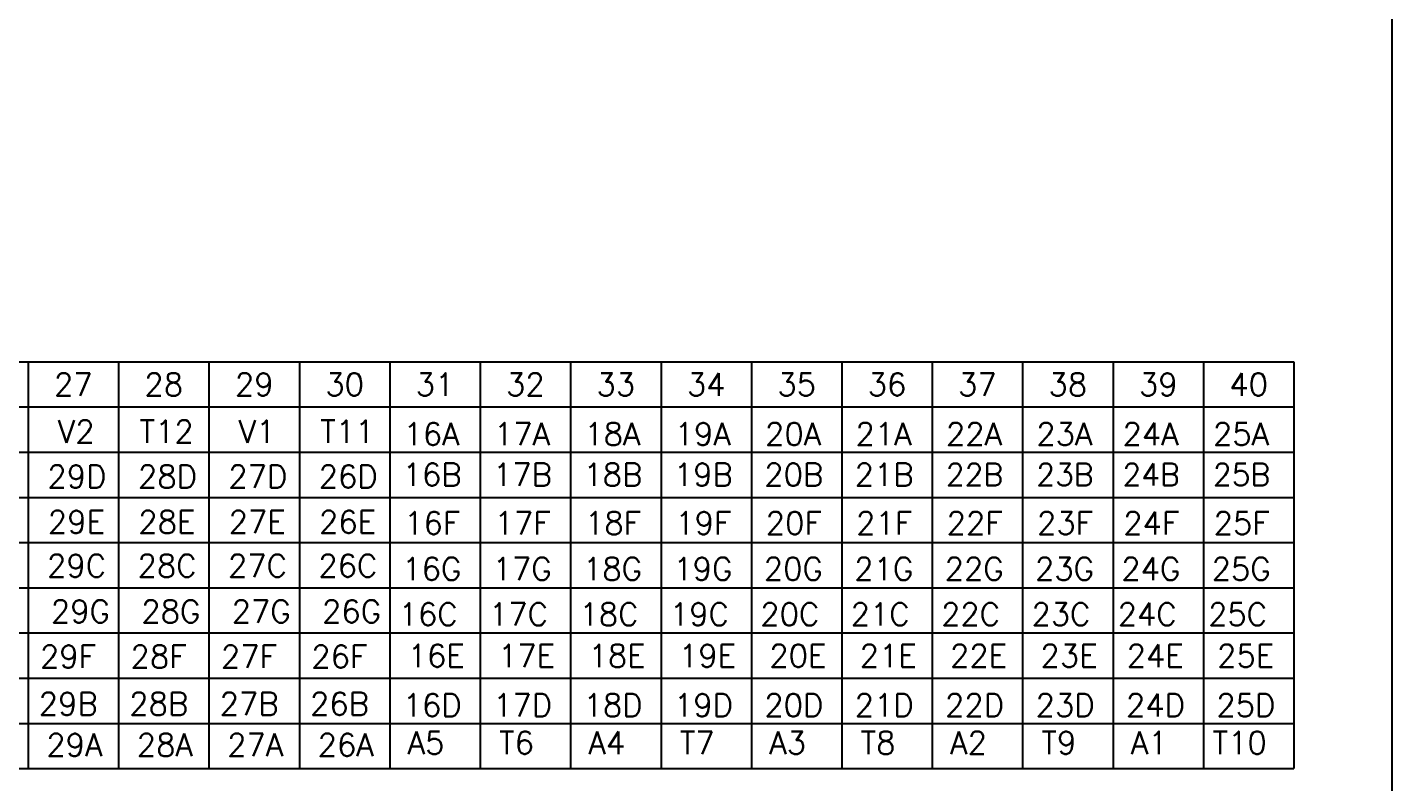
# Model space of a CAD drawing. Header units: millimetres. Extents: x 3718 to 70963, y 572 to 15149.
# Drawn here: x 4005 to 4062.5, y 602.2 to 634.1 of the extents above; entities that cross this region are included whole.
import ezdxf
from ezdxf.enums import TextEntityAlignment as Align

# ---------------------------------------------------------------- set-up
doc = ezdxf.new("R2010")
doc.units = ezdxf.units.MM
doc.header["$LTSCALE"] = 3
doc.layers.add('TEXT', color=40, linetype='Continuous')
doc.styles.add('SSSoft_Log', font='Romans', dxfattribs={"bigfont": 'hztxt.shx'})

msp = doc.modelspace()

# ---------------------------------------------------------------- linework, layer by layer
at = {"linetype": 'ByBlock'}
msp.add_lwpolyline([(4062.532, 574.488), (3896.558, 574.488), (3896.558, 693.634), (4062.532, 693.634)], close=True, dxfattribs=at)
at = {"layer": 'TEXT'}
for p, q in [((3902.185, 619.96), (4058.407, 619.96)), ((4005.063, 619.96), (4005.063, 602.813)), ((4008.873, 619.96), (4008.873, 602.813)), ((4012.683, 619.96), (4012.683, 602.813)), ((4016.494, 619.96), (4016.494, 602.813)), ((4020.304, 619.96), (4020.304, 602.813)), ((4024.114, 619.96), (4024.114, 602.813)), ((4027.925, 619.96), (4027.925, 602.813)), ((4031.735, 619.96), (4031.735, 602.813)), ((4035.545, 619.96), (4035.545, 602.813)), ((4039.355, 619.96), (4039.355, 602.813)), ((4043.166, 619.96), (4043.166, 602.813)), ((4046.976, 619.96), (4046.976, 602.813)), ((4050.786, 619.96), (4050.786, 602.813)), ((4054.596, 619.96), (4054.596, 602.813)), ((4058.407, 619.96), (4058.407, 602.813)), ((3902.185, 618.055), (4058.407, 618.055)), ((3902.185, 616.149), (4058.407, 616.149)), ((3902.185, 614.244), (4058.407, 614.244)), ((3902.185, 612.339), (4058.407, 612.339)), ((3902.185, 610.434), (4058.407, 610.434)), ((3902.185, 608.529), (4058.407, 608.529)), ((3902.185, 606.624), (4058.407, 606.624)), ((3902.185, 604.719), (4058.407, 604.719)), ((3902.185, 602.813), (4058.407, 602.813))]:
    msp.add_line(p, q, dxfattribs=at)

# ---------------------------------------------------------------- texts
at = {"layer": 'TEXT', "style": 'SSSoft_Log'}
for s, height, p in [('27', 0.9526, (4006.968, 619.007)), ('28', 0.9526, (4010.778, 619.007)), ('29', 0.9526, (4014.589, 619.007)), ('30', 0.9526, (4018.399, 619.007)), ('31', 0.9526, (4022.209, 619.007)), ('32', 0.9526, (4026.019, 619.007)), ('33', 0.9526, (4029.83, 619.007)), ('34', 0.9526, (4033.64, 619.007)), ('35', 0.9526, (4037.45, 619.007)), ('36', 0.9526, (4041.26, 619.007)), ('37', 0.9526, (4045.071, 619.007)), ('38', 0.9526, (4048.881, 619.007)), ('39', 0.9526, (4052.691, 619.007)), ('40', 0.9526, (4056.502, 619.007)), ('V2', 0.9526, (4007.087, 617.02)), ('T12', 0.9526, (4010.898, 617.02)), ('V1', 0.9526, (4014.708, 617.02)), ('T11', 0.9526, (4018.518, 617.02)), ('16A', 0.9526, (4022.063, 616.917)), ('17A', 0.9526, (4025.874, 616.917)), ('18A', 0.9526, (4029.684, 616.917)), ('19A', 0.9526, (4033.494, 616.917)), ('20A', 0.9526, (4037.305, 616.917)), ('21A', 0.9526, (4041.115, 616.917)), ('22A', 0.9526, (4044.925, 616.917)), ('23A', 0.9526, (4048.735, 616.917)), ('24A', 0.9526, (4052.37, 616.917)), ('25A', 0.9526, (4056.181, 616.917)), ('29D', 0.9526, (4007.118, 615.123)), ('28D', 0.9526, (4010.929, 615.123)), ('27D', 0.9526, (4014.739, 615.123)), ('26D', 0.9526, (4018.549, 615.123)), ('16B', 0.9526, (4022.087, 615.207)), ('17B', 0.9526, (4025.898, 615.207)), ('18B', 0.9526, (4029.708, 615.207)), ('19B', 0.9526, (4033.518, 615.207)), ('20B', 0.9526, (4037.329, 615.207)), ('21B', 0.9526, (4041.139, 615.207)), ('22B', 0.9233, (4044.949, 615.207)), ('23B', 0.9233, (4048.759, 615.207)), ('24B', 0.9233, (4052.394, 615.207)), ('25B', 0.9233, (4056.205, 615.207)), ('29E', 0.9526, (4007.093, 613.21)), ('28E', 0.9526, (4010.903, 613.21)), ('27E', 0.9526, (4014.714, 613.21)), ('26E', 0.9526, (4018.524, 613.21)), ('16F', 0.9526, (4022.091, 613.163)), ('17F', 0.9526, (4025.901, 613.163)), ('18F', 0.9526, (4029.711, 613.163)), ('19F', 0.9526, (4033.522, 613.163)), ('20F', 0.9526, (4037.332, 613.163)), ('21F', 0.9526, (4041.142, 613.163)), ('22F', 0.9526, (4044.952, 613.163)), ('23F', 0.9526, (4048.763, 613.163)), ('24F', 0.9526, (4052.398, 613.163)), ('25F', 0.9526, (4056.208, 613.163)), ('29C', 0.9526, (4007.103, 611.363)), ('28C', 0.9526, (4010.914, 611.363)), ('27C', 0.9526, (4014.724, 611.363)), ('26C', 0.9526, (4018.534, 611.363)), ('16G', 0.9526, (4022.07, 611.232)), ('17G', 0.9526, (4025.88, 611.232)), ('18G', 0.9526, (4029.69, 611.232)), ('19G', 0.9526, (4033.5, 611.232)), ('20G', 0.9526, (4037.311, 611.232)), ('21G', 0.9526, (4041.121, 611.232)), ('22G', 0.9526, (4044.931, 611.232)), ('23G', 0.9526, (4048.742, 611.232)), ('24G', 0.9526, (4052.376, 611.232)), ('25G', 0.9526, (4056.187, 611.232)), ('29G', 0.9526, (4007.261, 609.44)), ('28G', 0.9526, (4011.071, 609.44)), ('27G', 0.9526, (4014.881, 609.44)), ('26G', 0.9526, (4018.692, 609.44)), ('16C', 0.9526, (4021.919, 609.32)), ('17C', 0.9526, (4025.73, 609.32)), ('18C', 0.9526, (4029.54, 609.32)), ('19C', 0.9526, (4033.35, 609.32)), ('20C', 0.9526, (4037.16, 609.32)), ('21C', 0.9526, (4040.971, 609.32)), ('22C', 0.9476, (4044.781, 609.32)), ('23C', 0.9476, (4048.591, 609.32)), ('24C', 0.9476, (4052.226, 609.32)), ('25C', 0.9476, (4056.036, 609.32)), ('29F', 0.9526, (4006.746, 607.535)), ('28F', 0.9526, (4010.557, 607.535)), ('27F', 0.9526, (4014.367, 607.535)), ('26F', 0.9526, (4018.177, 607.535)), ('16E', 0.9526, (4022.26, 607.57)), ('17E', 0.9526, (4026.07, 607.57)), ('18E', 0.9526, (4029.88, 607.57)), ('19E', 0.9526, (4033.69, 607.57)), ('20E', 0.9526, (4037.501, 607.57)), ('21E', 0.9526, (4041.311, 607.57)), ('22E', 0.9526, (4045.121, 607.57)), ('23E', 0.9526, (4048.932, 607.57)), ('24E', 0.9526, (4052.566, 607.57)), ('25E', 0.9526, (4056.377, 607.57)), ('29B', 0.9526, (4006.752, 605.544)), ('28B', 0.9526, (4010.563, 605.544)), ('27B', 0.9526, (4014.373, 605.544)), ('26B', 0.9526, (4018.183, 605.544)), ('16D', 0.9526, (4022.092, 605.488)), ('17D', 0.9526, (4025.902, 605.488)), ('18D', 0.9526, (4029.712, 605.488)), ('19D', 0.9526, (4033.523, 605.488)), ('20D', 0.9526, (4037.333, 605.488)), ('21D', 0.9526, (4041.143, 605.488)), ('22D', 0.9526, (4044.953, 605.488)), ('23D', 0.9526, (4048.764, 605.488)), ('24D', 0.9526, (4052.574, 605.488)), ('25D', 0.9526, (4056.384, 605.488)), ('29A', 0.9526, (4007.012, 603.812)), ('28A', 0.9526, (4010.822, 603.812)), ('27A', 0.9526, (4014.632, 603.812)), ('26A', 0.9526, (4018.443, 603.812)), ('A5', 0.9526, (4021.833, 603.904)), ('T6', 0.9526, (4025.643, 603.904)), ('A4', 0.9526, (4029.453, 603.904)), ('T7', 0.9526, (4033.263, 603.904)), ('A3', 0.9526, (4037.074, 603.904)), ('T8', 0.9526, (4040.884, 603.904)), ('A2', 0.9526, (4044.694, 603.904)), ('T9', 0.9526, (4048.504, 603.904)), ('A1', 0.9526, (4052.315, 603.904)), ('T10', 0.9526, (4056.125, 603.904))]:
    msp.add_text(s, height=height, dxfattribs=at).set_placement(p, align=Align.MIDDLE)

doc.saveas('drawing.dxf')
